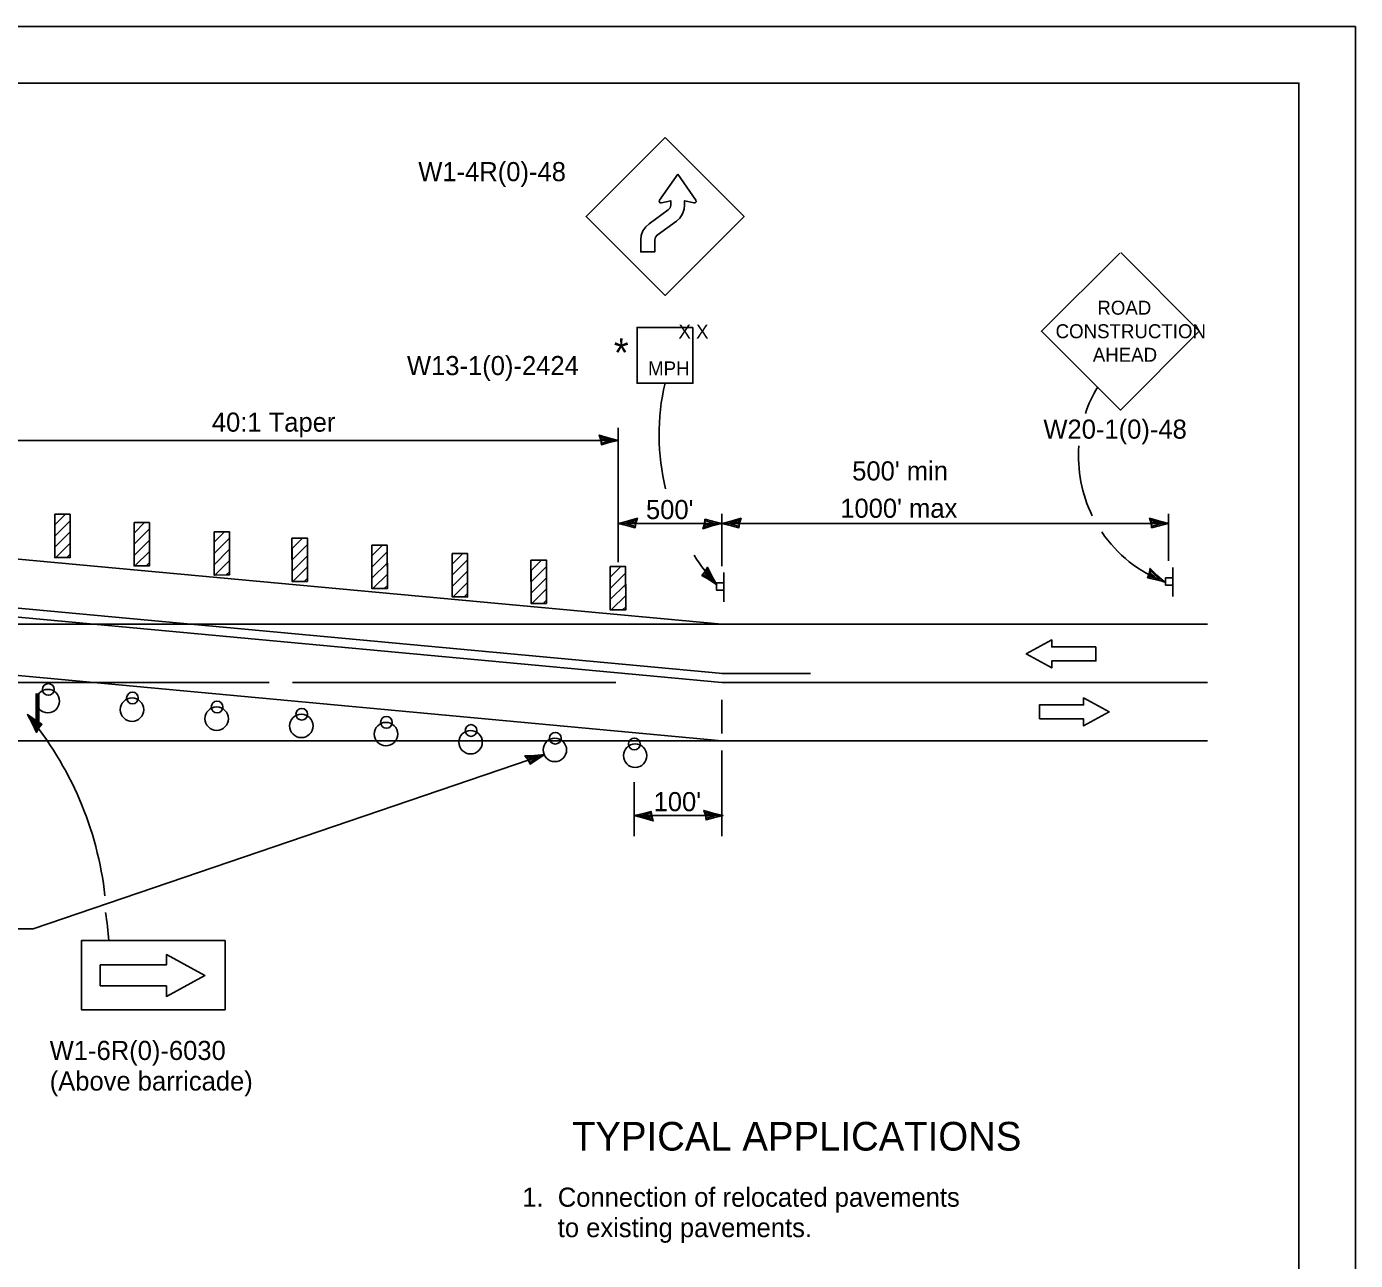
# Model space of a CAD drawing. Extents: x 0 to 2.83, y 0 to 1.83.
# Drawn here: x 1.854 to 2.833, y 0.925 to 1.834 of the extents above; entities that cross this region are included whole.
import ezdxf

# ---------------------------------------------------------------- set-up
doc = ezdxf.new("R2010")
doc.units = 0
for name, color, linetype in [('RD_Pr_Roadway_Dimensions', 7, 'Continuous'), ('RD_Pr_Roadway_Notes', 7, 'Continuous'), ('SH_General_Details', 7, 'Continuous'), ('SH_Printer_Plotting_Border', 7, 'Continuous')]:
    doc.layers.add(name, color=color, linetype=linetype)

msp = doc.modelspace()

# ---------------------------------------------------------------- linework, layer by layer
at = {"layer": 'RD_Pr_Roadway_Dimensions'}
for p, q in [((2.2896, 1.43927), (2.2896, 1.53826)), ((2.2896, 1.52892), (1.81528, 1.52892)), ((2.36597, 1.43634), (2.36597, 1.47478)), ((2.69515, 1.44016), (2.69515, 1.47478)), ((2.36597, 1.46774), (2.2896, 1.46774)), ((2.38217, 1.46774), (2.36597, 1.46774)), ((2.4861, 1.46774), (2.38217, 1.46774)), ((2.69515, 1.46774), (2.4861, 1.46774)), ((2.36597, 1.33787), (2.36597, 1.313)), ((2.36597, 1.30039), (2.36597, 1.23729)), ((2.30127, 1.27729), (2.30127, 1.23729)), ((2.36597, 1.25252), (2.30127, 1.25252))]:
    msp.add_line(p, q, dxfattribs=at)
for points in [[(2.27668, 1.52925), (2.27711, 1.52579), (2.28257, 1.52729), (2.2896, 1.52892), (2.2821, 1.53077), (2.27552, 1.53284), (2.27668, 1.52925), (2.27725, 1.52697), (2.28487, 1.52894), (2.27654, 1.53156), (2.27777, 1.52861), (2.28128, 1.52902), (2.27791, 1.52994)], [(2.30253, 1.46807), (2.30209, 1.46461), (2.29664, 1.46611), (2.2896, 1.46774), (2.29711, 1.46959), (2.30368, 1.47166), (2.30253, 1.46807), (2.30195, 1.46579), (2.29433, 1.46775), (2.30266, 1.47038), (2.30143, 1.46743), (2.29792, 1.46784), (2.3013, 1.46876)], [(2.35305, 1.46741), (2.35348, 1.47087), (2.35894, 1.46937), (2.36597, 1.46774), (2.35847, 1.4659), (2.35189, 1.46383), (2.35305, 1.46741), (2.35362, 1.46969), (2.36124, 1.46773), (2.35291, 1.4651), (2.35415, 1.46805), (2.35765, 1.46764), (2.35428, 1.46672)], [(2.3789, 1.46807), (2.37846, 1.46461), (2.37301, 1.46611), (2.36597, 1.46774), (2.37348, 1.46959), (2.38006, 1.47166), (2.3789, 1.46807), (2.37832, 1.46579), (2.37071, 1.46775), (2.37903, 1.47038), (2.3778, 1.46743), (2.3743, 1.46784), (2.37767, 1.46876)], [(2.68223, 1.46807), (2.68266, 1.46461), (2.68812, 1.46611), (2.69515, 1.46774), (2.68765, 1.46959), (2.68107, 1.47166), (2.68223, 1.46807), (2.6828, 1.46579), (2.69042, 1.46775), (2.68209, 1.47038), (2.68332, 1.46743), (2.68683, 1.46784), (2.68346, 1.46876)], [(2.3142, 1.25219), (2.31376, 1.25564), (2.3083, 1.25414), (2.30127, 1.25252), (2.30877, 1.25067), (2.31535, 1.2486), (2.3142, 1.25219), (2.31362, 1.25447), (2.306, 1.2525), (2.31433, 1.24988), (2.3131, 1.25283), (2.30959, 1.25242), (2.31296, 1.2515)], [(2.35386, 1.25285), (2.3543, 1.24939), (2.35976, 1.25089), (2.36679, 1.25252), (2.35929, 1.25436), (2.35271, 1.25643), (2.35386, 1.25285), (2.35444, 1.25057), (2.36206, 1.25253), (2.35373, 1.25516), (2.35496, 1.25221), (2.35847, 1.25261), (2.3551, 1.25354)]]:
    msp.add_lwpolyline(points, dxfattribs=at)
at = {"layer": 'RD_Pr_Roadway_Notes'}
for p, q in [((1.85829, 1.16924), (2.23541, 1.29746)), ((1.74972, 1.16924), (1.85829, 1.16924))]:
    msp.add_line(p, q, dxfattribs=at)
for points in [[(2.35342, 1.43223), (2.35123, 1.42953), (2.35609, 1.42663), (2.36213, 1.42267), (2.35826, 1.42937), (2.35521, 1.43555), (2.35342, 1.43223), (2.35217, 1.43024), (2.35886, 1.4261), (2.355, 1.43393), (2.35372, 1.431), (2.35644, 1.42875), (2.35477, 1.43183)], [(2.68087, 1.43098), (2.67964, 1.42773), (2.68516, 1.4265), (2.69214, 1.42464), (2.68637, 1.42978), (2.68153, 1.43469), (2.68087, 1.43098), (2.68032, 1.4287), (2.68796, 1.42687), (2.68184, 1.43309), (2.68154, 1.4299), (2.68483, 1.42862), (2.68228, 1.43102)], [(1.8626, 1.31716), (1.86485, 1.31982), (1.86006, 1.32282), (1.85411, 1.32691), (1.85782, 1.32013), (1.86074, 1.31388), (1.8626, 1.31716), (1.86389, 1.31913), (1.85729, 1.32342), (1.86099, 1.3155), (1.86233, 1.3184), (1.85966, 1.32071), (1.86126, 1.3176)], [(2.22307, 1.29361), (2.22459, 1.29048), (2.22928, 1.29366), (2.23541, 1.29746), (2.22771, 1.29679), (2.22082, 1.29663), (2.22307, 1.29361), (2.22435, 1.29164), (2.23093, 1.29595), (2.2222, 1.29575), (2.22431, 1.29336), (2.2275, 1.29487), (2.22401, 1.29466)]]:
    msp.add_lwpolyline(points, dxfattribs=at)
for centre, radius, start, end in [((2.48464, 1.53299), 0.16505, 166.65248, 193.96197), ((2.72812, 1.51728), 0.09939, 149.06373, 161.56766), ((2.72812, 1.51728), 0.09939, 175.61961, 206.19029), ((2.72812, 1.51728), 0.09939, 214.11438, 248.77283), ((2.48465, 1.5331), 0.16505, 212.49451, 222.01564), ((1.66134, 1.16535), 0.25152, 6.41416, 39.96621), ((1.66327, 1.14216), 0.25152, 4.19023, 8.90893)]:
    msp.add_arc(centre, radius, start, end, dxfattribs=at)
at = {"layer": 'SH_General_Details'}
for p, q in [((2.83282, 1.83379), (-0.00051, 1.83379)), ((2.83282, 0.00045), (2.83282, 1.83379)), ((1.8856, 1.47456), (1.87426, 1.47455)), ((1.87426, 1.47455), (1.8743, 1.44263)), ((1.88563, 1.44264), (1.8856, 1.47456)), ((1.94403, 1.46845), (1.93268, 1.46845)), ((1.93268, 1.46845), (1.93273, 1.43653)), ((1.94405, 1.43654), (1.94403, 1.46845)), ((2.00297, 1.46171), (1.99163, 1.46171)), ((1.99163, 1.46171), (1.99167, 1.42979)), ((2.003, 1.4298), (2.00297, 1.46171)), ((2.64666, 1.46774), (2.63583, 1.46774)), ((2.06045, 1.45702), (2.04911, 1.45702)), ((2.04911, 1.45702), (2.04915, 1.4251)), ((2.06048, 1.42511), (2.06045, 1.45702)), ((2.11936, 1.45169), (2.10801, 1.45168)), ((2.10801, 1.45168), (2.10806, 1.41977)), ((2.11938, 1.41978), (2.11936, 1.45169)), ((2.36597, 1.39346), (1.8158, 1.44447)), ((1.8743, 1.44263), (1.88563, 1.44264)), ((2.17846, 1.44563), (2.16712, 1.44562)), ((2.16712, 1.44562), (2.16716, 1.4137)), ((2.17849, 1.41371), (2.17846, 1.44563)), ((2.23659, 1.44081), (2.22524, 1.44081)), ((2.22524, 1.44081), (2.22529, 1.40889)), ((2.23661, 1.4089), (2.23659, 1.44081)), ((1.93273, 1.43653), (1.94405, 1.43654)), ((2.29501, 1.43598), (2.28366, 1.43598)), ((2.28366, 1.43598), (2.28371, 1.40406)), ((2.29504, 1.40407), (2.29501, 1.43598)), ((2.36742, 1.43165), (2.36742, 1.41008)), ((2.69835, 1.43542), (2.69835, 1.41386)), ((1.99167, 1.42979), (2.003, 1.4298)), ((2.04915, 1.4251), (2.06048, 1.42511)), ((2.10806, 1.41977), (2.11938, 1.41978)), ((2.16716, 1.4137), (2.17849, 1.41371)), ((2.36597, 1.3506), (1.8158, 1.40162)), ((2.36659, 1.35724), (1.81642, 1.40826)), ((2.22529, 1.40889), (2.23661, 1.4089)), ((2.28371, 1.40406), (2.29504, 1.40407)), ((1.91663, 1.39346), (1.21811, 1.39346)), ((2.36597, 1.39346), (1.91663, 1.39346)), ((2.72387, 1.39346), (2.36597, 1.39346)), ((2.6593, 1.39346), (2.64853, 1.39346)), ((2.36597, 1.30774), (1.81528, 1.35876)), ((2.36597, 1.35727), (2.43124, 1.35727)), ((2.03232, 1.3506), (1.56817, 1.3506)), ((2.28781, 1.3506), (2.04957, 1.3506)), ((2.72387, 1.3506), (2.36597, 1.3506)), ((2.36597, 1.3506), (2.43124, 1.3506)), ((2.16004, 1.30774), (1.56791, 1.30774)), ((2.36597, 1.30774), (2.16004, 1.30774)), ((2.72387, 1.30774), (2.36597, 1.30774))]:
    msp.add_line(p, q, dxfattribs=at)
for points in [[(0.16616, 1.79212), (2.79116, 1.79212), (2.79116, 0.04212), (0.16616, 0.04212)], [(2.32405, 1.75206), (2.38223, 1.69388), (2.32405, 1.6357), (2.26587, 1.69388)], [(2.33335, 1.72502), (2.34673, 1.70589), (2.34692, 1.70479), (2.34624, 1.70398), (2.34538, 1.70388), (2.33848, 1.70546), (2.33848, 1.7023), (2.33816, 1.69922), (2.33693, 1.69573), (2.33489, 1.69269), (2.33238, 1.69039), (2.31822, 1.6802), (2.31689, 1.67867), (2.31639, 1.67663), (2.31639, 1.66782), (2.30612, 1.66782), (2.30612, 1.67663), (2.3065, 1.67992), (2.30778, 1.68341), (2.30983, 1.68638), (2.31222, 1.68853), (2.32639, 1.69872), (2.32777, 1.70038), (2.32822, 1.7023), (2.32822, 1.70546), (2.32131, 1.70388), (2.32032, 1.70405), (2.31974, 1.7049), (2.31996, 1.70589)], [(1.87428, 1.46676), (1.88207, 1.47456), (1.8856, 1.47456), (1.8856, 1.46982), (1.87428, 1.45849)], [(1.87429, 1.45022), (1.88562, 1.46157), (1.88563, 1.4533), (1.87497, 1.44263), (1.8743, 1.44263)], [(1.9327, 1.46066), (1.94049, 1.46845), (1.94403, 1.46845), (1.94402, 1.46372), (1.9327, 1.45239)], [(1.99165, 1.45392), (1.99944, 1.46171), (2.00297, 1.46171), (2.00297, 1.45698), (1.99165, 1.44565)], [(1.93271, 1.44412), (1.94404, 1.45546), (1.94405, 1.4472), (1.93339, 1.43653), (1.93273, 1.43653)], [(2.04913, 1.44923), (2.05691, 1.45702), (2.06045, 1.45702), (2.06044, 1.45229), (2.04913, 1.44096)], [(2.10803, 1.4439), (2.11582, 1.45169), (2.11936, 1.45169), (2.11935, 1.44696), (2.10803, 1.43562)], [(1.88565, 1.44503), (1.88563, 1.44264), (1.88324, 1.44264)], [(1.99166, 1.43738), (2.00299, 1.44872), (2.00299, 1.44046), (1.99234, 1.42979), (1.99167, 1.42979)], [(2.04913, 1.43269), (2.06046, 1.44403), (2.06047, 1.43577), (2.04982, 1.4251), (2.04915, 1.4251)], [(2.16714, 1.43783), (2.17493, 1.44563), (2.17846, 1.44563), (2.17845, 1.44089), (2.16714, 1.42956)], [(2.22526, 1.43302), (2.23305, 1.44081), (2.23659, 1.44081), (2.23658, 1.43608), (2.22526, 1.42475)], [(1.94407, 1.43893), (1.94405, 1.43654), (1.94166, 1.43654)], [(2.00301, 1.43219), (2.003, 1.4298), (2.00061, 1.4298)], [(2.10804, 1.42736), (2.11937, 1.4387), (2.11938, 1.43043), (2.10872, 1.41977), (2.10806, 1.41977)], [(2.16715, 1.42129), (2.17847, 1.43264), (2.17848, 1.42437), (2.16783, 1.4137), (2.16716, 1.4137)], [(2.28369, 1.42819), (2.29147, 1.43598), (2.29501, 1.43598), (2.295, 1.43125), (2.28369, 1.41992)], [(2.06049, 1.4275), (2.06048, 1.42511), (2.05808, 1.42511)], [(2.1194, 1.42217), (2.11938, 1.41978), (2.11699, 1.41978)], [(2.22527, 1.41648), (2.2366, 1.42782), (2.23661, 1.41956), (2.22595, 1.40889), (2.22529, 1.40889)], [(2.28369, 1.41165), (2.29502, 1.42299), (2.29503, 1.41473), (2.28438, 1.40406), (2.28371, 1.40406)], [(2.36202, 1.42394), (2.36742, 1.42394), (2.36742, 1.41855), (2.36202, 1.41855)], [(2.69296, 1.42771), (2.69835, 1.42771), (2.69835, 1.42232), (2.69296, 1.42232)], [(2.1785, 1.4161), (2.17849, 1.41371), (2.1761, 1.41371)], [(2.23663, 1.41129), (2.23661, 1.4089), (2.23422, 1.4089)], [(2.29505, 1.40646), (2.29504, 1.40407), (2.29264, 1.40407)], [(2.64162, 1.37682), (2.60905, 1.37682), (2.60905, 1.38197), (2.5902, 1.37168), (2.60905, 1.3614), (2.60905, 1.36654), (2.64162, 1.36654)], [(2.59997, 1.32376), (2.63254, 1.32376), (2.63254, 1.31862), (2.6514, 1.32891), (2.63254, 1.3392), (2.63254, 1.33405), (2.59997, 1.33405)], [(1.99981, 1.10952), (1.89393, 1.10952), (1.89393, 1.16054), (1.99981, 1.16054)], [(1.90775, 1.12707), (1.95661, 1.12707), (1.95661, 1.11936), (1.98489, 1.13479), (1.95661, 1.15022), (1.95661, 1.1425), (1.90775, 1.1425)]]:
    msp.add_lwpolyline(points, close=True, dxfattribs=at)
for points in [[(2.65912, 1.66693), (2.60141, 1.60937), (2.65974, 1.55133), (2.71778, 1.60937), (2.65982, 1.66733)], [(2.34462, 1.61224), (2.30348, 1.61224), (2.30348, 1.5711), (2.34462, 1.5711), (2.34462, 1.61224)]]:
    msp.add_lwpolyline(points, dxfattribs=at)
for centre, radius in [((1.86917, 1.3369), 0.00863), ((1.8695, 1.34551), 0.00431), ((1.93155, 1.3392), 0.00431), ((1.93122, 1.33058), 0.00863), ((1.9936, 1.32395), 0.00863), ((1.99393, 1.33257), 0.00431), ((2.05598, 1.3186), 0.00863), ((2.05631, 1.32722), 0.00431), ((2.11869, 1.32123), 0.00431), ((2.11836, 1.31261), 0.00863), ((2.18074, 1.30662), 0.00863), ((2.18107, 1.31524), 0.00431), ((2.24317, 1.30956), 0.00431), ((2.24284, 1.30094), 0.00863), ((2.302, 1.29671), 0.00863), ((2.30137, 1.30532), 0.00431)]:
    msp.add_circle(centre, radius, dxfattribs=at)
at = {"layer": 'SH_Printer_Plotting_Border'}
msp.add_lwpolyline([(-0.00051, 0.00045), (2.83282, 0.00045), (2.83282, 1.83379), (-0.00051, 1.83379)], close=True, dxfattribs=at)

# ---------------------------------------------------------------- texts
at = {"layer": 'RD_Pr_Roadway_Dimensions'}
msp.add_text('40:1 Taper', height=0.014082, dxfattribs=at).set_placement((1.99004, 1.53536))
for s, p in [("500' min", (2.46197, 1.49945)), ("500'", (2.31, 1.47097)), ("1000' max", (2.45317, 1.47194)), ("100'", (2.31562, 1.2558))]:
    msp.add_text(s, height=0.014075, rotation=0.00027, dxfattribs=at).set_placement(p)
at = {"layer": 'RD_Pr_Roadway_Notes'}
for s, height, p in [('W1-4R(0)-48', 0.0140816, (2.14217, 1.7199)), ('ROAD', 0.010287, (2.64262, 1.62156)), ('X X', 0.010287, (2.3339, 1.60398)), ('CONSTRUCTION', 0.0102866, (2.61186, 1.60423)), ('*', 0.02112, (2.28627, 1.58307)), ('AHEAD', 0.010287, (2.63928, 1.58691)), ('W13-1(0)-2424', 0.0140816, (2.13384, 1.57703)), ('MPH', 0.010287, (2.31152, 1.57683)), ('W20-1(0)-48', 0.0140816, (2.60287, 1.53021)), ('W1-6R(0)-6030', 0.0140816, (1.87054, 1.07253)), ('(Above barricade)', 0.0140816, (1.87054, 1.05)), ('TYPICAL APPLICATIONS', 0.0211225, (2.25546, 1.00579)), ('1.  Connection of relocated pavements', 0.0140816, (2.21882, 0.96442)), ('     to existing pavements.', 0.0140816, (2.21882, 0.94201))]:
    msp.add_text(s, height=height, dxfattribs=at).set_placement(p)
at = {"layer": 'SH_General_Details'}
msp.add_text('I', height=0.02679, dxfattribs=at).set_placement((1.85655, 1.31575))

doc.saveas('drawing.dxf')
